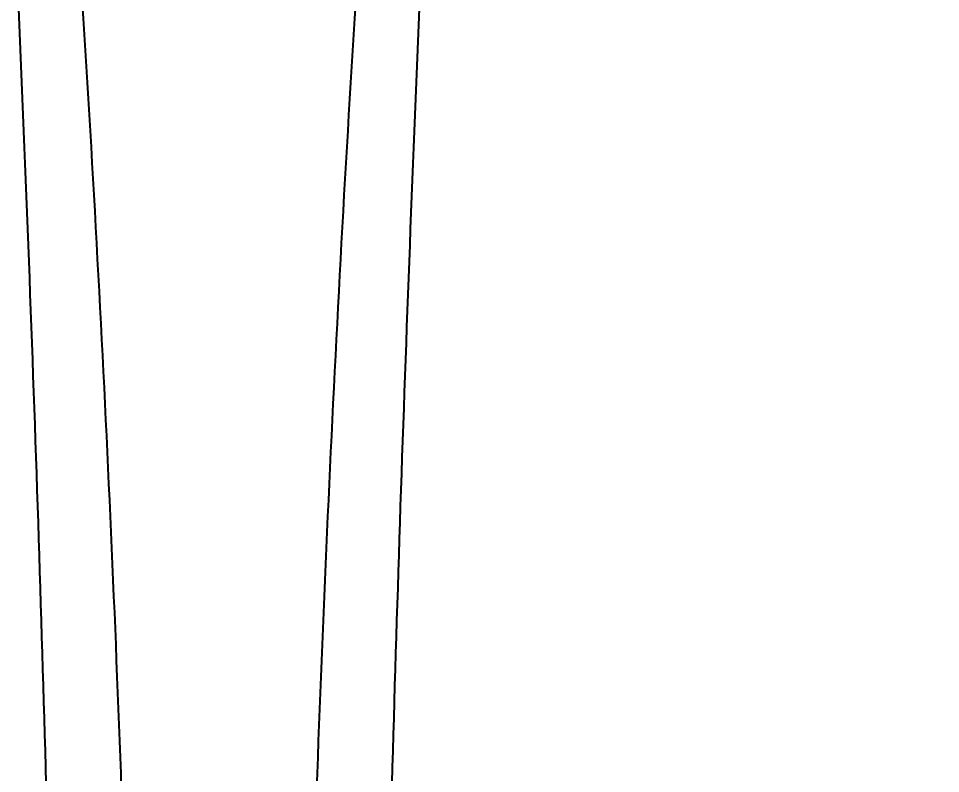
# Model space of a CAD drawing. Header units: millimetres. Extents: x 976 to 9349, y -1578 to 2211.
# Drawn here: x 5928.56 to 5936.22, y 643.39 to 649.66 of the extents above; entities that cross this region are included whole.
import ezdxf

# ---------------------------------------------------------------- set-up
doc = ezdxf.new("R2010")
doc.units = ezdxf.units.MM
doc.layers.add('Szkic', color=6, linetype='Continuous')
doc.layers.add('Wbudowane', color=175, linetype='Continuous')
doc.dimstyles.new('ISO-25', dxfattribs={"dimtxt": 4, "dimasz": 5, "dimexe": 1.25, "dimexo": 0.625, "dimgap": 1, "dimtad": 1, "dimtxsty": 'Standard', "dimcen": 2.5, "dimadec": 0, "dimazin": 0, "dimtfac": 1, "dimtmove": 0, "dimatfit": 3, "dimfxl": 1, "dimarcsym": 0})

# ---------------------------------------------------------------- blocks, each defined once
blk = doc.blocks.new('Z$W@#21058')
for centre, radius, start, end in [((8.3994, 130.4112), 10.3651, 4.31121, 11.41524), ((31.3206, 130.4112), 10.3651, 168.58476, 175.68879), ((-413.6011, 112.7193), 432.1961, 1.31861, 2.469133), ((460.7946, 112.4722), 439.6733, 177.54065, 178.671606), ((-226.2837, 115.9166), 245.4945, 1.572032, 3.567036), ((266.0036, 115.9166), 245.4943, 176.432964, 178.427969)]:
    blk.add_arc(centre, radius, start, end)
blk = doc.blocks.new('*D311')
at = {"layer": 'Defpoints', "color": 0}
for p in [(224.5839, 223.6562), (228.9399, 0.0694), (287.7905, 0.0694)]:
    blk.add_point(p, dxfattribs=at)
at = {"layer": 'Szkic', "color": 0, "lineweight": -2}
for p, q in [((225.2089, 223.6562), (289.0405, 223.6562)), ((287.7905, 218.6562), (287.7905, 5.0694)), ((229.5649, 0.0694), (289.0405, 0.0694))]:
    blk.add_line(p, q, dxfattribs=at)
at = {"layer": 'Szkic', "color": 0}
for points in [[(288.6239, 218.6562), (286.9572, 218.6562), (287.7905, 223.6562)], [(286.9572, 5.0694), (288.6239, 5.0694), (287.7905, 0.0694)]]:
    blk.add_solid(points, dxfattribs=at)
at = {"layer": 'Szkic', "color": 0, "insert": (284.4572, 111.8628), "char_height": 4, "attachment_point": 5, "rotation": 90}
blk.add_mtext('223,59', dxfattribs=at)

msp = doc.modelspace()

# ---------------------------------------------------------------- block references
at = {"layer": 'Wbudowane'}
msp.add_blockref('Z$W@#21058', (5910.3701, 518.474), dxfattribs=at)

# ---------------------------------------------------------------- dimensions: what is measured, and where the dimension line sits
at = {"layer": 'Szkic'}
dim = msp.add_linear_dim(base=(5993.5831, 455.7427), p1=(5930.3765, 679.3295), p2=(5934.7324, 455.7427), angle=90, dimstyle='ISO-25', dxfattribs=at)
dim.commit()
dim.dimension.update_dxf_attribs({"geometry": '*D311', "text_midpoint": (5990.2498, 567.5361), "insert": (5705.7926, 455.6733)})

doc.saveas('drawing.dxf')
